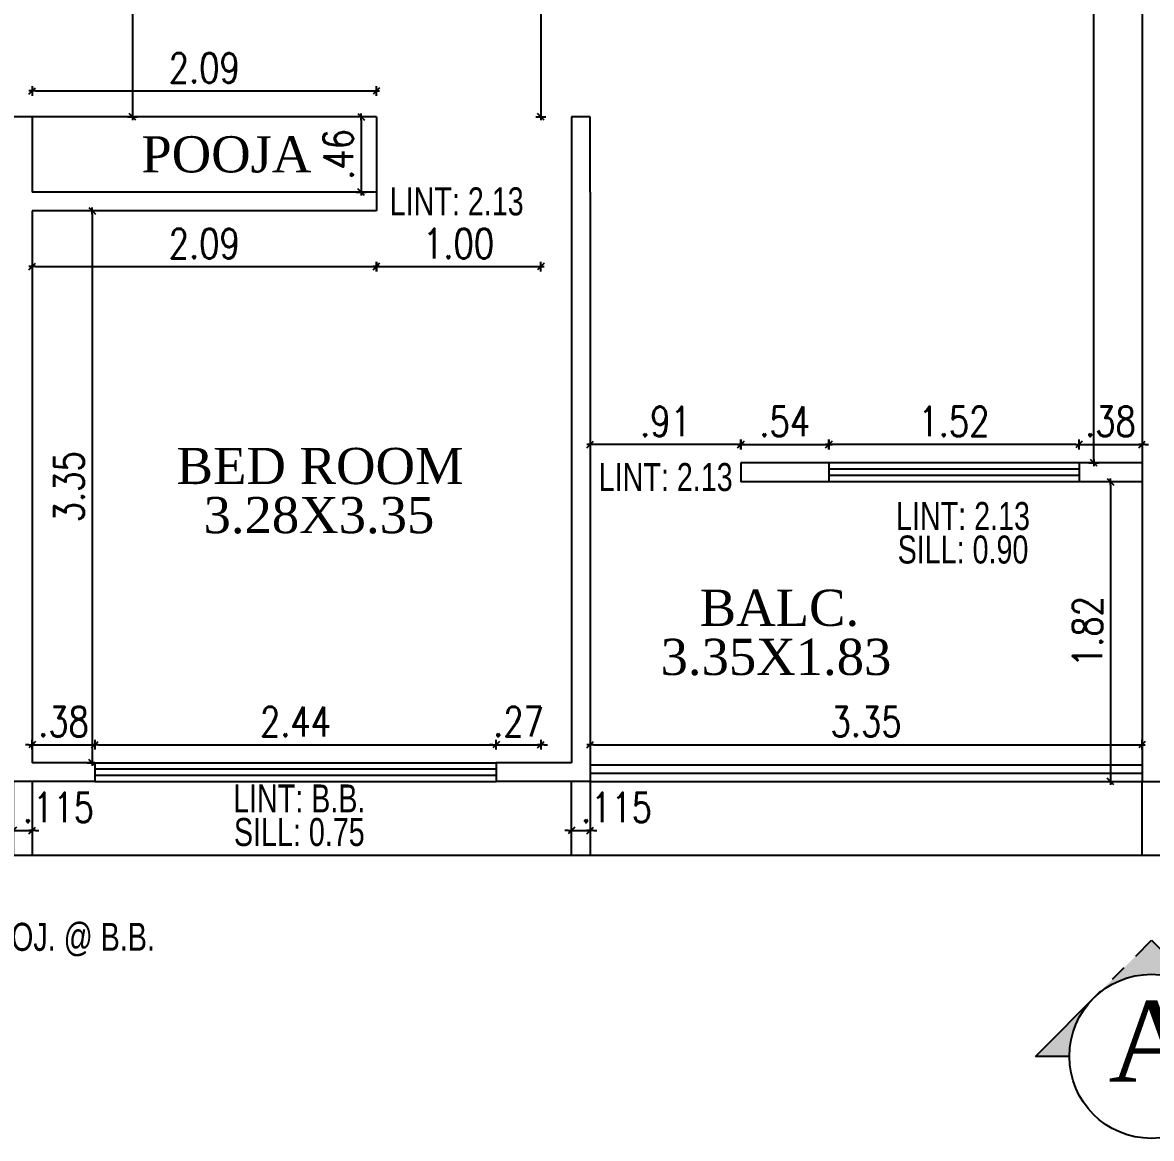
# Model space of a CAD drawing. Header units: inches. Extents: x 14235 to 14499, y 0 to 2549.
# Drawn here: x 14478.38 to 14485.24, y 2351.81 to 2358.59 of the extents above; entities that cross this region are included whole.
import ezdxf
from ezdxf.enums import TextEntityAlignment as Align

# ---------------------------------------------------------------- set-up
doc = ezdxf.new("R2010")
doc.units = ezdxf.units.IN
doc.header["$LTSCALE"] = 0.25
doc.header["$MEASUREMENT"] = 0
doc.header["$PDMODE"] = 35
doc.linetypes.add('CENTER2', pattern=[1.125, 0.75, -0.125, 0.125, -0.125])
doc.linetypes.add('HIDDEN', pattern=[0.375, 0.25, -0.125])
for name, color, linetype in [('edges', 1, 'Continuous'), ('edges bak', 7, 'Continuous'), ('SECLINE', 7, 'HIDDEN'), ('steel', 251, 'Continuous'), ('text-large', 7, 'Continuous'), ('wall', 7, 'Continuous'), ('windows', 106, 'Continuous'), ('WORK TEX', 6, 'Continuous'), ('WORKING DIM', 7, 'Continuous')]:
    doc.layers.add(name, color=color, linetype=linetype)
doc.styles.add('ARIAL', font='TIMES_0.TTF')
doc.styles.add('ARL', font='swisscl_0.ttf')
doc.styles.add('romans', font='romans.shx', dxfattribs={"width": 0.8})
doc.dimstyles.new('121', dxfattribs={"dimscale": 0.1, "dimtxt": 1.8, "dimasz": 0.2, "dimexe": 0.03125, "dimexo": 0.25, "dimgap": 0.5, "dimtad": 1, "dimzin": 4, "dimdsep": 46, "dimtxsty": 'romans', "dimblk1": 'MINITICK', "dimblk2": 'MINITICK', "dimsah": 1, "dimcen": 1, "dimse1": 1, "dimse2": 1, "dimclrd": 252, "dimclre": 256, "dimclrt": 7, "dimadec": 3, "dimazin": 0, "dimtfac": 0.8, "dimtix": 1, "dimtmove": 2, "dimatfit": 3, "dimfxl": 0, "dimtolj": 1, "dimtzin": 3, "dimarcsym": 0})

# ---------------------------------------------------------------- blocks, each defined once
blk = doc.blocks.new('MINITICK')
at = {"color": 7}
for p, q in [((1, 1), (-1, -1)), ((-1, 0), (1, 0)), ((0, -1.5), (0, 1.5))]:
    blk.add_line(p, q, dxfattribs=at)
blk = doc.blocks.new('*D1935')
at = {"layer": 'Defpoints', "color": 0, "transparency": 16777216}
for p in [(14481.7169, 2362.7404), (14481.5312, 2358.0195), (14481.774, 2358.0195)]:
    blk.add_point(p, dxfattribs=at)
at = {"layer": 'WORKING DIM', "color": 252, "lineweight": -2, "transparency": 16777216}
blk.add_line((14481.5312, 2362.7204), (14481.5312, 2358.0395), dxfattribs=at)
at = {"layer": 'WORKING DIM', "color": 252, "lineweight": -2, "transparency": 16777216, "xscale": 0.02, "yscale": 0.02, "zscale": 0.02}
for p, rotation in [((14481.5312, 2362.7404), 90), ((14481.5312, 2358.0195), 270)]:
    blk.add_blockref('MINITICK', p, dxfattribs=dict(at, rotation=rotation))
at = {"layer": 'WORKING DIM', "color": 7, "transparency": 16777216, "insert": (14481.3912, 2360.3799), "char_height": 0.18, "attachment_point": 5, "rotation": 90, "style": 'romans'}
blk.add_mtext('\\A1;4.72', dxfattribs=at)
blk = doc.blocks.new('*D1936')
at = {"layer": 'Defpoints', "color": 0, "transparency": 16777216}
for p in [(14484.8919, 2364.6125), (14484.9934, 2364.6125), (14484.9934, 2355.916)]:
    blk.add_point(p, dxfattribs=at)
at = {"layer": 'WORKING DIM', "color": 252, "lineweight": -2, "transparency": 16777216}
blk.add_line((14484.8919, 2355.936), (14484.8919, 2364.5925), dxfattribs=at)
at = {"layer": 'WORKING DIM', "color": 252, "lineweight": -2, "transparency": 16777216, "xscale": 0.02, "yscale": 0.02, "zscale": 0.02}
for p, rotation in [((14484.8919, 2364.6125), 90), ((14484.8919, 2355.916), 270)]:
    blk.add_blockref('MINITICK', p, dxfattribs=dict(at, rotation=rotation))
at = {"layer": 'WORKING DIM', "color": 7, "transparency": 16777216, "insert": (14484.7519, 2360.2643), "char_height": 0.18, "attachment_point": 5, "rotation": 90, "style": 'romans'}
blk.add_mtext('\\A1;8.70', dxfattribs=at)
blk = doc.blocks.new('*D1937')
at = {"layer": 'Defpoints', "color": 0, "transparency": 16777216}
for p in [(14485.1849, 2356.0282), (14484.802, 2355.916), (14485.1849, 2355.916)]:
    blk.add_point(p, dxfattribs=at)
at = {"layer": 'WORKING DIM', "color": 252, "lineweight": -2, "transparency": 16777216}
for p, q in [((14484.782, 2356.0282), (14484.762, 2356.0282)), ((14484.802, 2356.0282), (14485.1849, 2356.0282)), ((14485.2049, 2356.0282), (14485.2249, 2356.0282))]:
    blk.add_line(p, q, dxfattribs=at)
at = {"layer": 'WORKING DIM', "color": 252, "lineweight": -2, "transparency": 16777216, "xscale": 0.02, "yscale": 0.02, "zscale": 0.02}
blk.add_blockref('MINITICK', (14484.802, 2356.0282), dxfattribs=at)
at = {"layer": 'WORKING DIM', "color": 252, "lineweight": -2, "transparency": 16777216, "xscale": 0.02, "yscale": 0.02, "zscale": 0.02, "rotation": 180}
blk.add_blockref('MINITICK', (14485.1849, 2356.0282), dxfattribs=at)
at = {"layer": 'WORKING DIM', "color": 7, "transparency": 16777216, "insert": (14484.9934, 2356.1682), "char_height": 0.18, "attachment_point": 5, "style": 'romans'}
blk.add_mtext('\\A1;.38', dxfattribs=at)
blk = doc.blocks.new('*D1938')
at = {"layer": 'Defpoints', "color": 0, "transparency": 16777216}
for p in [(14483.2814, 2356.0282), (14483.2814, 2355.916), (14484.802, 2355.916)]:
    blk.add_point(p, dxfattribs=at)
at = {"layer": 'WORKING DIM', "color": 252, "lineweight": -2, "transparency": 16777216}
blk.add_line((14484.782, 2356.0282), (14483.3014, 2356.0282), dxfattribs=at)
at = {"layer": 'WORKING DIM', "color": 252, "lineweight": -2, "transparency": 16777216, "xscale": 0.02, "yscale": 0.02, "zscale": 0.02, "rotation": 180}
blk.add_blockref('MINITICK', (14483.2814, 2356.0282), dxfattribs=at)
at = {"layer": 'WORKING DIM', "color": 252, "lineweight": -2, "transparency": 16777216, "xscale": 0.02, "yscale": 0.02, "zscale": 0.02}
blk.add_blockref('MINITICK', (14484.802, 2356.0282), dxfattribs=at)
at = {"layer": 'WORKING DIM', "color": 7, "transparency": 16777216, "insert": (14484.0417, 2356.1682), "char_height": 0.18, "attachment_point": 5, "style": 'romans'}
blk.add_mtext('\\A1;1.52', dxfattribs=at)
blk = doc.blocks.new('*D1939')
at = {"layer": 'Defpoints', "color": 0, "transparency": 16777216}
for p in [(14483.2814, 2356.0282), (14482.7458, 2355.916), (14483.2814, 2355.916)]:
    blk.add_point(p, dxfattribs=at)
at = {"layer": 'WORKING DIM', "color": 252, "lineweight": -2, "transparency": 16777216}
blk.add_line((14482.7658, 2356.0282), (14483.2614, 2356.0282), dxfattribs=at)
at = {"layer": 'WORKING DIM', "color": 252, "lineweight": -2, "transparency": 16777216, "xscale": 0.02, "yscale": 0.02, "zscale": 0.02, "rotation": 180}
blk.add_blockref('MINITICK', (14482.7458, 2356.0282), dxfattribs=at)
at = {"layer": 'WORKING DIM', "color": 252, "lineweight": -2, "transparency": 16777216, "xscale": 0.02, "yscale": 0.02, "zscale": 0.02}
blk.add_blockref('MINITICK', (14483.2814, 2356.0282), dxfattribs=at)
at = {"layer": 'WORKING DIM', "color": 7, "transparency": 16777216, "insert": (14483.0136, 2356.1682), "char_height": 0.18, "attachment_point": 5, "style": 'romans'}
blk.add_mtext('\\A1;.54', dxfattribs=at)
blk = doc.blocks.new('*D1940')
at = {"layer": 'Defpoints', "color": 0, "transparency": 16777216}
for p in [(14481.8312, 2356.0282), (14481.8312, 2355.8017), (14482.7458, 2355.8017)]:
    blk.add_point(p, dxfattribs=at)
at = {"layer": 'WORKING DIM', "color": 252, "lineweight": -2, "transparency": 16777216}
blk.add_line((14482.7258, 2356.0282), (14481.8512, 2356.0282), dxfattribs=at)
at = {"layer": 'WORKING DIM', "color": 252, "lineweight": -2, "transparency": 16777216, "xscale": 0.02, "yscale": 0.02, "zscale": 0.02, "rotation": 180}
blk.add_blockref('MINITICK', (14481.8312, 2356.0282), dxfattribs=at)
at = {"layer": 'WORKING DIM', "color": 252, "lineweight": -2, "transparency": 16777216, "xscale": 0.02, "yscale": 0.02, "zscale": 0.02}
blk.add_blockref('MINITICK', (14482.7458, 2356.0282), dxfattribs=at)
at = {"layer": 'WORKING DIM', "color": 7, "transparency": 16777216, "insert": (14482.2885, 2356.1682), "char_height": 0.18, "attachment_point": 5, "style": 'romans'}
blk.add_mtext('\\A1;.91', dxfattribs=at)
blk = doc.blocks.new('*D1941')
at = {"layer": 'Defpoints', "color": 0, "transparency": 16777216}
for p in [(14484.4849, 2355.8017), (14484.4849, 2353.9799), (14484.9934, 2353.9799)]:
    blk.add_point(p, dxfattribs=at)
at = {"layer": 'WORKING DIM', "color": 252, "lineweight": -2, "transparency": 16777216}
blk.add_line((14484.9934, 2355.7817), (14484.9934, 2353.9999), dxfattribs=at)
at = {"layer": 'WORKING DIM', "color": 252, "lineweight": -2, "transparency": 16777216, "xscale": 0.02, "yscale": 0.02, "zscale": 0.02}
for p, rotation in [((14484.9934, 2355.8017), 90), ((14484.9934, 2353.9799), 270)]:
    blk.add_blockref('MINITICK', p, dxfattribs=dict(at, rotation=rotation))
at = {"layer": 'WORKING DIM', "color": 7, "transparency": 16777216, "insert": (14484.8534, 2354.8908), "char_height": 0.18, "attachment_point": 5, "rotation": 90, "style": 'romans'}
blk.add_mtext('\\A1;1.82', dxfattribs=at)
blk = doc.blocks.new('*D1942')
at = {"layer": 'Defpoints', "color": 0, "transparency": 16777216}
for p in [(14485.1849, 2354.4141), (14481.8312, 2354.2887), (14485.1849, 2354.2036)]:
    blk.add_point(p, dxfattribs=at)
at = {"layer": 'WORKING DIM', "color": 252, "lineweight": -2, "transparency": 16777216}
blk.add_line((14481.8512, 2354.2036), (14485.1649, 2354.2036), dxfattribs=at)
at = {"layer": 'WORKING DIM', "color": 252, "lineweight": -2, "transparency": 16777216, "xscale": 0.02, "yscale": 0.02, "zscale": 0.02, "rotation": 180}
blk.add_blockref('MINITICK', (14481.8312, 2354.2036), dxfattribs=at)
at = {"layer": 'WORKING DIM', "color": 252, "lineweight": -2, "transparency": 16777216, "xscale": 0.02, "yscale": 0.02, "zscale": 0.02}
blk.add_blockref('MINITICK', (14485.1849, 2354.2036), dxfattribs=at)
at = {"layer": 'WORKING DIM', "color": 7, "transparency": 16777216, "insert": (14483.508, 2354.3436), "char_height": 0.18, "attachment_point": 5, "style": 'romans'}
blk.add_mtext('\\A1;3.35', dxfattribs=at)
blk = doc.blocks.new('*D1943')
at = {"layer": 'Defpoints', "color": 0, "transparency": 16777216}
for p in [(14480.3564, 2358.0195), (14480.3564, 2357.5622), (14480.4394, 2357.5622)]:
    blk.add_point(p, dxfattribs=at)
at = {"layer": 'WORKING DIM', "color": 252, "lineweight": -2, "transparency": 16777216}
blk.add_line((14480.4394, 2357.9995), (14480.4394, 2357.5822), dxfattribs=at)
at = {"layer": 'WORKING DIM', "color": 252, "lineweight": -2, "transparency": 16777216, "xscale": 0.02, "yscale": 0.02, "zscale": 0.02}
for p, rotation in [((14480.4394, 2358.0195), 90), ((14480.4394, 2357.5622), 270)]:
    blk.add_blockref('MINITICK', p, dxfattribs=dict(at, rotation=rotation))
at = {"layer": 'WORKING DIM', "color": 7, "transparency": 16777216, "insert": (14480.2994, 2357.7909), "char_height": 0.18, "attachment_point": 5, "rotation": 90, "style": 'romans'}
blk.add_mtext('\\A1;.46', dxfattribs=at)
blk = doc.blocks.new('*D1944')
at = {"layer": 'Defpoints', "color": 0, "transparency": 16777216}
for p in [(14480.5312, 2358.1769), (14478.4394, 2357.7909), (14480.5312, 2357.7909)]:
    blk.add_point(p, dxfattribs=at)
at = {"layer": 'WORKING DIM', "color": 252, "lineweight": -2, "transparency": 16777216}
blk.add_line((14478.4594, 2358.1769), (14480.5112, 2358.1769), dxfattribs=at)
at = {"layer": 'WORKING DIM', "color": 252, "lineweight": -2, "transparency": 16777216, "xscale": 0.02, "yscale": 0.02, "zscale": 0.02, "rotation": 180}
blk.add_blockref('MINITICK', (14478.4394, 2358.1769), dxfattribs=at)
at = {"layer": 'WORKING DIM', "color": 252, "lineweight": -2, "transparency": 16777216, "xscale": 0.02, "yscale": 0.02, "zscale": 0.02}
blk.add_blockref('MINITICK', (14480.5312, 2358.1769), dxfattribs=at)
at = {"layer": 'WORKING DIM', "color": 7, "transparency": 16777216, "insert": (14479.4853, 2358.3169), "char_height": 0.18, "attachment_point": 5, "style": 'romans'}
blk.add_mtext('\\A1;2.09', dxfattribs=at)
blk = doc.blocks.new('*D1945')
at = {"layer": 'Defpoints', "color": 0, "transparency": 16777216}
for p in [(14478.4394, 2357.4479), (14480.5312, 2357.4479), (14480.5312, 2357.1093)]:
    blk.add_point(p, dxfattribs=at)
at = {"layer": 'WORKING DIM', "color": 252, "lineweight": -2, "transparency": 16777216}
blk.add_line((14478.4594, 2357.1093), (14480.5112, 2357.1093), dxfattribs=at)
at = {"layer": 'WORKING DIM', "color": 252, "lineweight": -2, "transparency": 16777216, "xscale": 0.02, "yscale": 0.02, "zscale": 0.02, "rotation": 180}
blk.add_blockref('MINITICK', (14478.4394, 2357.1093), dxfattribs=at)
at = {"layer": 'WORKING DIM', "color": 252, "lineweight": -2, "transparency": 16777216, "xscale": 0.02, "yscale": 0.02, "zscale": 0.02}
blk.add_blockref('MINITICK', (14480.5312, 2357.1093), dxfattribs=at)
at = {"layer": 'WORKING DIM', "color": 7, "transparency": 16777216, "insert": (14479.4853, 2357.2493), "char_height": 0.18, "attachment_point": 5, "style": 'romans'}
blk.add_mtext('\\A1;2.09', dxfattribs=at)
blk = doc.blocks.new('*D1612')
at = {"layer": 'Defpoints', "color": 0, "transparency": 16777216}
for p in [(14480.5312, 2357.4479), (14481.5312, 2357.4479), (14481.5312, 2357.1093)]:
    blk.add_point(p, dxfattribs=at)
at = {"layer": 'WORKING DIM', "color": 252, "lineweight": -2, "transparency": 16777216}
blk.add_line((14480.5512, 2357.1093), (14481.5112, 2357.1093), dxfattribs=at)
at = {"layer": 'WORKING DIM', "color": 252, "lineweight": -2, "transparency": 16777216, "xscale": 0.02, "yscale": 0.02, "zscale": 0.02, "rotation": 180}
blk.add_blockref('MINITICK', (14480.5312, 2357.1093), dxfattribs=at)
at = {"layer": 'WORKING DIM', "color": 252, "lineweight": -2, "transparency": 16777216, "xscale": 0.02, "yscale": 0.02, "zscale": 0.02}
blk.add_blockref('MINITICK', (14481.5312, 2357.1093), dxfattribs=at)
at = {"layer": 'WORKING DIM', "color": 7, "transparency": 16777216, "insert": (14481.0312, 2357.2493), "char_height": 0.18, "attachment_point": 5, "style": 'romans'}
blk.add_mtext('\\A1;1.00', dxfattribs=at)
blk = doc.blocks.new('*D1946')
at = {"layer": 'Defpoints', "color": 0, "transparency": 16777216}
for p in [(14478.6826, 2357.4479), (14478.6826, 2354.0942), (14478.8039, 2354.0942)]:
    blk.add_point(p, dxfattribs=at)
at = {"layer": 'WORKING DIM', "color": 252, "lineweight": -2, "transparency": 16777216}
blk.add_line((14478.8039, 2357.4279), (14478.8039, 2354.1142), dxfattribs=at)
at = {"layer": 'WORKING DIM', "color": 252, "lineweight": -2, "transparency": 16777216, "xscale": 0.02, "yscale": 0.02, "zscale": 0.02}
for p, rotation in [((14478.8039, 2357.4479), 90), ((14478.8039, 2354.0942), 270)]:
    blk.add_blockref('MINITICK', p, dxfattribs=dict(at, rotation=rotation))
at = {"layer": 'WORKING DIM', "color": 7, "transparency": 16777216, "insert": (14478.6639, 2355.771), "char_height": 0.18, "attachment_point": 5, "rotation": 90, "style": 'romans'}
blk.add_mtext('\\A1;3.35', dxfattribs=at)
blk = doc.blocks.new('*D1947')
at = {"layer": 'Defpoints', "color": 0, "transparency": 16777216}
for p in [(14478.8205, 2354.2036), (14478.4394, 2354.0942), (14478.8205, 2354.0942)]:
    blk.add_point(p, dxfattribs=at)
at = {"layer": 'WORKING DIM', "color": 252, "lineweight": -2, "transparency": 16777216}
for p, q in [((14478.4194, 2354.2036), (14478.3994, 2354.2036)), ((14478.4394, 2354.2036), (14478.8205, 2354.2036)), ((14478.8405, 2354.2036), (14478.8605, 2354.2036))]:
    blk.add_line(p, q, dxfattribs=at)
at = {"layer": 'WORKING DIM', "color": 252, "lineweight": -2, "transparency": 16777216, "xscale": 0.02, "yscale": 0.02, "zscale": 0.02}
blk.add_blockref('MINITICK', (14478.4394, 2354.2036), dxfattribs=at)
at = {"layer": 'WORKING DIM', "color": 252, "lineweight": -2, "transparency": 16777216, "xscale": 0.02, "yscale": 0.02, "zscale": 0.02, "rotation": 180}
blk.add_blockref('MINITICK', (14478.8205, 2354.2036), dxfattribs=at)
at = {"layer": 'WORKING DIM', "color": 7, "transparency": 16777216, "insert": (14478.63, 2354.3436), "char_height": 0.18, "attachment_point": 5, "style": 'romans'}
blk.add_mtext('\\A1;.38', dxfattribs=at)
blk = doc.blocks.new('*D1948')
at = {"layer": 'Defpoints', "color": 0, "transparency": 16777216}
for p in [(14481.2596, 2354.2036), (14478.8205, 2354.0942), (14481.2596, 2354.0942)]:
    blk.add_point(p, dxfattribs=at)
at = {"layer": 'WORKING DIM', "color": 252, "lineweight": -2, "transparency": 16777216}
blk.add_line((14478.8405, 2354.2036), (14481.2396, 2354.2036), dxfattribs=at)
at = {"layer": 'WORKING DIM', "color": 252, "lineweight": -2, "transparency": 16777216, "xscale": 0.02, "yscale": 0.02, "zscale": 0.02, "rotation": 180}
blk.add_blockref('MINITICK', (14478.8205, 2354.2036), dxfattribs=at)
at = {"layer": 'WORKING DIM', "color": 252, "lineweight": -2, "transparency": 16777216, "xscale": 0.02, "yscale": 0.02, "zscale": 0.02}
blk.add_blockref('MINITICK', (14481.2596, 2354.2036), dxfattribs=at)
at = {"layer": 'WORKING DIM', "color": 7, "transparency": 16777216, "insert": (14480.04, 2354.3436), "char_height": 0.18, "attachment_point": 5, "style": 'romans'}
blk.add_mtext('\\A1;2.44', dxfattribs=at)
blk = doc.blocks.new('*D1949')
at = {"layer": 'Defpoints', "color": 0, "transparency": 16777216}
for p in [(14481.5312, 2354.2036), (14481.2596, 2353.9799), (14481.5312, 2353.9799)]:
    blk.add_point(p, dxfattribs=at)
at = {"layer": 'WORKING DIM', "color": 252, "lineweight": -2, "transparency": 16777216}
for p, q in [((14481.2396, 2354.2036), (14481.2196, 2354.2036)), ((14481.2596, 2354.2036), (14481.5312, 2354.2036)), ((14481.5512, 2354.2036), (14481.5712, 2354.2036))]:
    blk.add_line(p, q, dxfattribs=at)
at = {"layer": 'WORKING DIM', "color": 252, "lineweight": -2, "transparency": 16777216, "xscale": 0.02, "yscale": 0.02, "zscale": 0.02}
blk.add_blockref('MINITICK', (14481.2596, 2354.2036), dxfattribs=at)
at = {"layer": 'WORKING DIM', "color": 252, "lineweight": -2, "transparency": 16777216, "xscale": 0.02, "yscale": 0.02, "zscale": 0.02, "rotation": 180}
blk.add_blockref('MINITICK', (14481.5312, 2354.2036), dxfattribs=at)
at = {"layer": 'WORKING DIM', "color": 7, "transparency": 16777216, "insert": (14481.3954, 2354.3436), "char_height": 0.18, "attachment_point": 5, "style": 'romans'}
blk.add_mtext('\\A1;.27', dxfattribs=at)
blk = doc.blocks.new('*D1955')
at = {"layer": 'Defpoints', "color": 0, "transparency": 16777216}
for p in [(14478.6251, 2359.8488), (14478.6251, 2358.0195), (14479.0492, 2358.0195)]:
    blk.add_point(p, dxfattribs=at)
at = {"layer": 'WORKING DIM', "color": 252, "lineweight": -2, "transparency": 16777216}
blk.add_line((14479.0492, 2359.8288), (14479.0492, 2358.0395), dxfattribs=at)
at = {"layer": 'WORKING DIM', "color": 252, "lineweight": -2, "transparency": 16777216, "xscale": 0.02, "yscale": 0.02, "zscale": 0.02}
for p, rotation in [((14479.0492, 2359.8488), 90), ((14479.0492, 2358.0195), 270)]:
    blk.add_blockref('MINITICK', p, dxfattribs=dict(at, rotation=rotation))
at = {"layer": 'WORKING DIM', "color": 7, "transparency": 16777216, "insert": (14478.9092, 2358.9342), "char_height": 0.18, "attachment_point": 5, "rotation": 90, "style": 'romans'}
blk.add_mtext('\\A1;1.83', dxfattribs=at)
blk = doc.blocks.new('*D1996')
at = {"layer": 'Defpoints', "color": 0, "transparency": 16777216}
for p in [(14478.3251, 2353.6584), (14478.4394, 2353.6819), (14478.4394, 2353.6584)]:
    blk.add_point(p, dxfattribs=at)
at = {"layer": 'WORKING DIM', "color": 252, "lineweight": -2, "transparency": 16777216}
for p, q in [((14478.3051, 2353.6819), (14478.2851, 2353.6819)), ((14478.3251, 2353.6819), (14478.4394, 2353.6819)), ((14478.4594, 2353.6819), (14478.4794, 2353.6819))]:
    blk.add_line(p, q, dxfattribs=at)
at = {"layer": 'WORKING DIM', "color": 252, "lineweight": -2, "transparency": 16777216, "xscale": 0.02, "yscale": 0.02, "zscale": 0.02}
blk.add_blockref('MINITICK', (14478.3251, 2353.6819), dxfattribs=at)
at = {"layer": 'WORKING DIM', "color": 252, "lineweight": -2, "transparency": 16777216, "xscale": 0.02, "yscale": 0.02, "zscale": 0.02, "rotation": 180}
blk.add_blockref('MINITICK', (14478.4394, 2353.6819), dxfattribs=at)
at = {"layer": 'WORKING DIM', "color": 7, "transparency": 16777216, "insert": (14478.5991, 2353.8219), "char_height": 0.18, "attachment_point": 5, "style": 'romans'}
blk.add_mtext('\\A1;.115', dxfattribs=at)
blk = doc.blocks.new('*D1658')
at = {"layer": 'Defpoints', "color": 0, "transparency": 16777216}
for p in [(14481.7169, 2353.6584), (14481.8312, 2353.6819), (14481.8312, 2353.6584)]:
    blk.add_point(p, dxfattribs=at)
at = {"layer": 'WORKING DIM', "color": 252, "lineweight": -2, "transparency": 16777216}
for p, q in [((14481.6969, 2353.6819), (14481.6769, 2353.6819)), ((14481.7169, 2353.6819), (14481.8312, 2353.6819)), ((14481.8512, 2353.6819), (14481.8712, 2353.6819))]:
    blk.add_line(p, q, dxfattribs=at)
at = {"layer": 'WORKING DIM', "color": 252, "lineweight": -2, "transparency": 16777216, "xscale": 0.02, "yscale": 0.02, "zscale": 0.02}
blk.add_blockref('MINITICK', (14481.7169, 2353.6819), dxfattribs=at)
at = {"layer": 'WORKING DIM', "color": 252, "lineweight": -2, "transparency": 16777216, "xscale": 0.02, "yscale": 0.02, "zscale": 0.02, "rotation": 180}
blk.add_blockref('MINITICK', (14481.8312, 2353.6819), dxfattribs=at)
at = {"layer": 'WORKING DIM', "color": 7, "transparency": 16777216, "insert": (14481.9908, 2353.8219), "char_height": 0.18, "attachment_point": 5, "style": 'romans'}
blk.add_mtext('\\A1;.115', dxfattribs=at)

msp = doc.modelspace()

# ---------------------------------------------------------------- hatches: boundary and pattern name
at = {"layer": 'SECLINE'}
h = msp.add_hatch(color=254, dxfattribs=at)
h.paths.add_polyline_path([(14484.5366, 2352.3092), (14484.8893, 2352.6619, 0.198912), (14484.7432, 2352.3092)])
h.paths.add_polyline_path([(14484.8893, 2352.6619), (14485.242, 2353.0147), (14485.5947, 2352.6619, 0.198912), (14485.242, 2352.808, 0.198912)])
h.paths.add_polyline_path([(14485.7408, 2352.3092, 0.198912), (14485.5947, 2352.6619), (14485.9475, 2352.3092)])

# ---------------------------------------------------------------- linework, layer by layer
for p, q in [((14483.2814, 2355.8017), (14482.7458, 2355.8017)), ((14485.1849, 2355.8017), (14484.802, 2355.8017))]:
    msp.add_line(p, q)
at = {"layer": 'edges', "ltscale": 0.4}
msp.add_line((14496.1605, 2353.5299), (14474.3236, 2353.5299), dxfattribs=at)
for points in [[(14478.4394, 2353.9799), (14478.4394, 2353.5299), (14478.3251, 2353.5299), (14478.3251, 2353.9799)], [(14481.8312, 2353.9799), (14481.8312, 2353.5299), (14481.7169, 2353.5299), (14481.7169, 2353.9799)], [(14485.2992, 2353.9799), (14485.2992, 2353.5299), (14485.1849, 2353.5299), (14485.1849, 2353.9799)]]:
    msp.add_lwpolyline(points, dxfattribs=at)
at = {"layer": 'edges bak'}
for p, q in [((14479.3698, 2358.0195), (14478.4394, 2358.0195)), ((14480.5312, 2358.0195), (14479.3698, 2358.0195))]:
    msp.add_line(p, q, dxfattribs=at)
at = {"layer": 'SECLINE', "linetype": 'CENTER2', "ltscale": 3}
msp.add_lwpolyline([(14484.7432, 2352.3092), (14484.5366, 2352.3092), (14485.242, 2353.0147), (14485.9475, 2352.3092), (14485.7408, 2352.3092)], dxfattribs=at)
at = {"layer": 'SECLINE', "linetype": 'Continuous', "ltscale": 3}
msp.add_circle((14485.242, 2352.3092), 0.4988, dxfattribs=at)
at = {"layer": 'steel'}
for p, q in [((14481.8312, 2354.0815), (14485.1849, 2354.0815)), ((14481.8312, 2354.0307), (14485.1849, 2354.0307)), ((14481.8312, 2353.9799), (14485.1849, 2353.9799))]:
    msp.add_line(p, q, dxfattribs=at)
at = {"layer": 'wall'}
for p, q in [((14485.1849, 2364.6125), (14485.1849, 2353.9799)), ((14478.4394, 2358.0195), (14478.3251, 2358.0195)), ((14478.4394, 2358.0195), (14478.4394, 2357.5622)), ((14480.5312, 2358.0195), (14480.5312, 2357.4479)), ((14481.7169, 2358.0195), (14481.7169, 2354.0942)), ((14481.8312, 2358.0195), (14481.7169, 2358.0195)), ((14481.8312, 2357.5622), (14481.8312, 2358.0195)), ((14480.5312, 2357.5622), (14478.4394, 2357.5622)), ((14481.8312, 2357.5622), (14481.8312, 2353.9799)), ((14478.4394, 2357.4479), (14478.4394, 2354.0942)), ((14480.5312, 2357.4479), (14478.4394, 2357.4479)), ((14482.7458, 2355.916), (14482.7458, 2355.8017)), ((14483.2814, 2355.916), (14482.7458, 2355.916)), ((14483.2814, 2355.916), (14483.2814, 2355.8017)), ((14484.802, 2355.916), (14484.802, 2355.8017)), ((14485.1849, 2355.916), (14484.802, 2355.916)), ((14478.8205, 2354.0942), (14478.4394, 2354.0942)), ((14478.8205, 2354.0942), (14478.8205, 2353.9799)), ((14481.7169, 2354.0942), (14481.2596, 2354.0942)), ((14481.2596, 2354.0942), (14481.2596, 2353.9799)), ((14478.8205, 2353.9799), (14477.5629, 2353.9799)), ((14481.8312, 2353.9799), (14481.2596, 2353.9799)), ((14485.1849, 2353.9799), (14485.2992, 2353.9799))]:
    msp.add_line(p, q, dxfattribs=at)
at = {"layer": 'windows'}
for p, q in [((14484.802, 2355.916), (14483.2814, 2355.916)), ((14484.802, 2355.8779), (14483.2814, 2355.8779)), ((14484.802, 2355.8398), (14483.2814, 2355.8398)), ((14484.802, 2355.8017), (14483.2814, 2355.8017)), ((14478.8205, 2354.0942), (14481.2596, 2354.0942)), ((14478.8205, 2354.0561), (14481.2596, 2354.0561)), ((14478.8205, 2354.018), (14481.2596, 2354.018)), ((14478.8205, 2353.9799), (14481.2596, 2353.9799))]:
    msp.add_line(p, q, dxfattribs=at)

# ---------------------------------------------------------------- texts
at = {"layer": 'SECLINE', "color": 7, "style": 'ARIAL'}
msp.add_text('A', height=0.4903, rotation=359.99913, dxfattribs=at).set_placement((14484.9817, 2352.1549))
at = {"layer": 'text-large', "style": 'ARIAL'}
for s, p in [('POOJA', (14479.6197, 2357.792)), ('BED ROOM', (14480.1894, 2355.8977)), ('3.28X3.35', (14480.1824, 2355.5992)), ('BALC.', (14482.9812, 2355.0358)), ('3.35X1.83', (14482.9601, 2354.7373))]:
    msp.add_text(s, height=0.22, dxfattribs=at).set_placement(p, align=Align.MIDDLE_CENTER)
at = {"layer": 'WORK TEX', "style": 'ARL'}
for s, p in [('LINT: 2.13', (14481.0197, 2357.5058)), ('LINT: 2.13', (14482.29, 2355.8302)), ('LINT: 2.13', (14484.097, 2355.5936)), ('SILL: 0.90', (14484.097, 2355.3898)), ('LINT: B.B.', (14480.063, 2353.8767)), ('SILL: 0.75', (14480.063, 2353.6728)), ('0.45 ELE.PROJ. @ B.B.', (14478.2444, 2353.0356))]:
    msp.add_text(s, height=0.17, dxfattribs=at).set_placement(p, align=Align.MIDDLE_CENTER)

# ---------------------------------------------------------------- dimensions: what is measured, and where the dimension line sits
at = {"layer": 'WORKING DIM'}
for base, p1, p2, picture, middle in [((14484.8919, 2364.6125), (14484.9934, 2355.916), (14484.9934, 2364.6125), '*D1936', (14484.7519, 2360.2643)), ((14481.5312, 2358.0195), (14481.7169, 2362.7404), (14481.774, 2358.0195), '*D1935', (14481.3912, 2360.3799)), ((14479.0492, 2358.0195), (14478.6251, 2359.8488), (14478.6251, 2358.0195), '*D1955', (14478.9092, 2358.9342)), ((14480.4394, 2357.5622), (14480.3564, 2358.0195), (14480.3564, 2357.5622), '*D1943', (14480.2994, 2357.7909)), ((14478.8039, 2354.0942), (14478.6826, 2357.4479), (14478.6826, 2354.0942), '*D1946', (14478.6639, 2355.771)), ((14484.9934, 2353.9799), (14484.4849, 2355.8017), (14484.4849, 2353.9799), '*D1941', (14484.8534, 2354.8908))]:
    dim = msp.add_linear_dim(base=base, p1=p1, p2=p2, angle=90, dimstyle='121', override={"dimfxl": 0.18, "dimfxlon": 1}, dxfattribs=at)
    dim.commit()
    dim.dimension.update_dxf_attribs({"geometry": picture, "text_midpoint": middle})
for base, p1, p2, picture, middle in [((14480.5312, 2358.1769), (14478.4394, 2357.7909), (14480.5312, 2357.7909), '*D1944', (14479.4853, 2358.3169)), ((14480.5312, 2357.1093), (14478.4394, 2357.4479), (14480.5312, 2357.4479), '*D1945', (14479.4853, 2357.2493)), ((14481.5312, 2357.1093), (14480.5312, 2357.4479), (14481.5312, 2357.4479), '*D1612', (14481.0312, 2357.2493)), ((14481.8312, 2356.0282), (14482.7458, 2355.8017), (14481.8312, 2355.8017), '*D1940', (14482.2885, 2356.1682)), ((14483.2814, 2356.0282), (14482.7458, 2355.916), (14483.2814, 2355.916), '*D1939', (14483.0136, 2356.1682)), ((14483.2814, 2356.0282), (14484.802, 2355.916), (14483.2814, 2355.916), '*D1938', (14484.0417, 2356.1682)), ((14485.1849, 2356.0282), (14484.802, 2355.916), (14485.1849, 2355.916), '*D1937', (14484.9934, 2356.1682)), ((14478.8205, 2354.2036), (14478.4394, 2354.0942), (14478.8205, 2354.0942), '*D1947', (14478.63, 2354.3436)), ((14481.2596, 2354.2036), (14478.8205, 2354.0942), (14481.2596, 2354.0942), '*D1948', (14480.04, 2354.3436)), ((14481.5312, 2354.2036), (14481.2596, 2353.9799), (14481.5312, 2353.9799), '*D1949', (14481.3954, 2354.3436)), ((14485.1849, 2354.2036), (14481.8312, 2354.2887), (14485.1849, 2354.4141), '*D1942', (14483.508, 2354.3436))]:
    dim = msp.add_linear_dim(base=base, p1=p1, p2=p2, dimstyle='121', override={"dimfxl": 0.18, "dimfxlon": 1}, dxfattribs=at)
    dim.commit()
    dim.dimension.update_dxf_attribs({"geometry": picture, "text_midpoint": middle})
for base, p1, p2, picture, middle in [((14478.4394, 2353.6819), (14478.3251, 2353.6584), (14478.4394, 2353.6584), '*D1996', (14478.5991, 2353.8219)), ((14481.8312, 2353.6819), (14481.7169, 2353.6584), (14481.8312, 2353.6584), '*D1658', (14481.9908, 2353.8219))]:
    dim = msp.add_linear_dim(base=base, p1=p1, p2=p2, text='.115', dimstyle='121', override={"dimfxl": 0.18, "dimfxlon": 1}, dxfattribs=at)
    dim.commit()
    dim.dimension.update_dxf_attribs({"geometry": picture, "text_midpoint": middle, "dimtype": 160})

doc.saveas('drawing.dxf')
